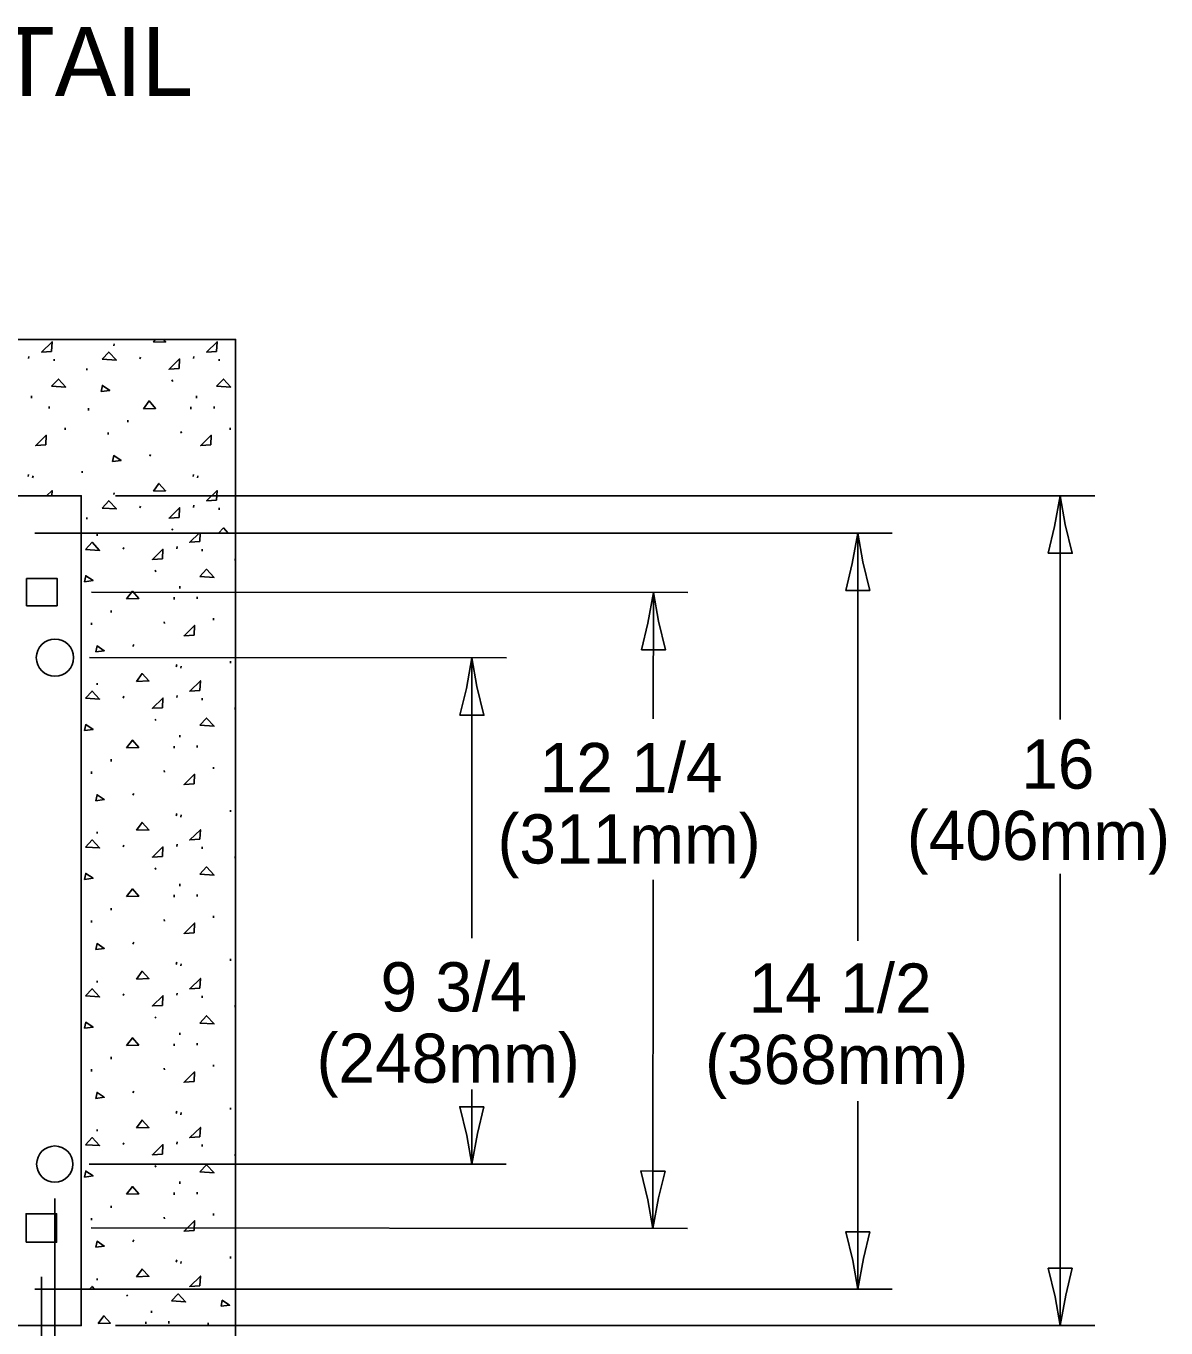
# Model space of a CAD drawing. Extents: x 1568201 to 1568989, y 1584546 to 1585546.
# Drawn here: x 1568466.1 to 1568605.1, y 1584730.1 to 1584888.9 of the extents above; entities that cross this region are included whole.
import ezdxf

# ---------------------------------------------------------------- set-up
doc = ezdxf.new("R2010")
doc.units = 0
doc.layers.add('Sheets_General Details', color=7, linetype='Continuous')

msp = doc.modelspace()

# ---------------------------------------------------------------- linework, layer by layer
at = {"layer": 'Sheets_General Details'}
for p, q in [((1568481.62, 1584850.3), (1568481.86, 1584850.64)), ((1568476.81, 1584849.88), (1568476.83, 1584850.09)), ((1568466.4, 1584848.31), (1568466.43, 1584848.58)), ((1568469.52, 1584848.02), (1568469.52, 1584848.25)), ((1568473.51, 1584846.88), (1568473.51, 1584847.09)), ((1568479.98, 1584848.27), (1568480.06, 1584848.48)), ((1568486.52, 1584848.31), (1568486.55, 1584848.58)), ((1568489.63, 1584848.02), (1568489.63, 1584848.25)), ((1568483.98, 1584845.52), (1568483.89, 1584845.71)), ((1568466.78, 1584843.48), (1568466.78, 1584843.76)), ((1568468.9, 1584842.21), (1568468.9, 1584842.47)), ((1568473.7, 1584842), (1568473.7, 1584842.26)), ((1568486.2, 1584842.15), (1568486.2, 1584842.41)), ((1568486.9, 1584843.48), (1568486.9, 1584843.76)), ((1568489.02, 1584842.21), (1568489.02, 1584842.47)), ((1568478.5, 1584840.54), (1568478.5, 1584840.8)), ((1568470.87, 1584839.62), (1568470.87, 1584839.85)), ((1568476.12, 1584839.04), (1568476.12, 1584839.3)), ((1568485.04, 1584839.22), (1568484.96, 1584839.41)), ((1568490.99, 1584839.62), (1568490.99, 1584839.85)), ((1568481.18, 1584836.42), (1568481.29, 1584836.63)), ((1568472.94, 1584834.37), (1568472.94, 1584834.6)), ((1568466.35, 1584833.92), (1568466.4, 1584834.19)), ((1568466.88, 1584833.76), (1568466.95, 1584834.02)), ((1568486.46, 1584833.92), (1568486.52, 1584834.19)), ((1568487, 1584833.76), (1568487.06, 1584834.02)), ((1568476.81, 1584831.74), (1568476.83, 1584831.95)), ((1568477.02, 1584831.58), (1568596.4, 1584831.58)), ((1568592.2, 1584804.3), (1568592.2, 1584831.58)), ((1568479.98, 1584830.12), (1568480.06, 1584830.33)), ((1568486.52, 1584830.17), (1568486.55, 1584830.44)), ((1568489.63, 1584829.87), (1568489.63, 1584830.1)), ((1568473.51, 1584828.74), (1568473.51, 1584828.95)), ((1568467.15, 1584827.02), (1568571.7, 1584827.04)), ((1568474.76, 1584826.69), (1568474.79, 1584826.9)), ((1568483.98, 1584827.38), (1568483.89, 1584827.56)), ((1568487.27, 1584826), (1568487.34, 1584827.02)), ((1568567.51, 1584777.33), (1568567.5, 1584827.04)), ((1568477.94, 1584825.08), (1568478.02, 1584825.29)), ((1568484.47, 1584825.12), (1568484.51, 1584825.39)), ((1568487.59, 1584824.83), (1568487.59, 1584825.06)), ((1568491.59, 1584823.69), (1568491.59, 1584823.9)), ((1568481.94, 1584822.33), (1568481.85, 1584822.52)), ((1568484.86, 1584820.29), (1568484.86, 1584820.57)), ((1568474.09, 1584819.84), (1568546.79, 1584819.79)), ((1568484.15, 1584818.96), (1568484.15, 1584819.22)), ((1568486.98, 1584819.02), (1568486.98, 1584819.28)), ((1568542.58, 1584804.41), (1568542.59, 1584819.79)), ((1568476.46, 1584817.35), (1568476.46, 1584817.61)), ((1568474.08, 1584815.85), (1568474.08, 1584816.11)), ((1568483, 1584816.03), (1568482.92, 1584816.22)), ((1568488.95, 1584816.43), (1568488.95, 1584816.66)), ((1568479.13, 1584813.23), (1568479.24, 1584813.44)), ((1568473.82, 1584811.85), (1568524.67, 1584811.83)), ((1568484.42, 1584810.73), (1568484.47, 1584811)), ((1568484.96, 1584810.57), (1568485.02, 1584810.83)), ((1568491.02, 1584811.18), (1568491.02, 1584811.42)), ((1568520.46, 1584777.65), (1568520.47, 1584811.84)), ((1568474.76, 1584808.55), (1568474.79, 1584808.76)), ((1568477.94, 1584806.93), (1568478.02, 1584807.14)), ((1568484.47, 1584806.98), (1568484.51, 1584807.25)), ((1568487.59, 1584806.68), (1568487.59, 1584806.92)), ((1568491.59, 1584805.55), (1568491.59, 1584805.76)), ((1568481.94, 1584804.19), (1568481.85, 1584804.37)), ((1568484.15, 1584800.81), (1568484.15, 1584801.08)), ((1568484.86, 1584802.15), (1568484.86, 1584802.42)), ((1568486.98, 1584800.88), (1568486.98, 1584801.13)), ((1568476.46, 1584799.2), (1568476.46, 1584799.47)), ((1568474.08, 1584797.7), (1568474.08, 1584797.97)), ((1568483, 1584797.89), (1568482.92, 1584798.08)), ((1568488.95, 1584798.29), (1568488.95, 1584798.52)), ((1568479.13, 1584795.09), (1568479.24, 1584795.3)), ((1568491.02, 1584793.04), (1568491.02, 1584793.27)), ((1568484.42, 1584792.58), (1568484.47, 1584792.85)), ((1568484.96, 1584792.42), (1568485.02, 1584792.69)), ((1568474.76, 1584790.4), (1568474.79, 1584790.61)), ((1568477.94, 1584788.79), (1568478.02, 1584789)), ((1568484.47, 1584788.83), (1568484.51, 1584789.1)), ((1568487.59, 1584788.54), (1568487.59, 1584788.77)), ((1568491.59, 1584787.4), (1568491.59, 1584787.61)), ((1568481.94, 1584786.04), (1568481.85, 1584786.23)), ((1568592.2, 1584730.42), (1568592.2, 1584785.49)), ((1568484.86, 1584784), (1568484.86, 1584784.28)), ((1568542.54, 1584742.26), (1568542.57, 1584784.77)), ((1568484.15, 1584782.67), (1568484.15, 1584782.93)), ((1568486.98, 1584782.73), (1568486.98, 1584782.99)), ((1568476.46, 1584781.06), (1568476.46, 1584781.32)), ((1568488.95, 1584780.14), (1568488.95, 1584780.37)), ((1568474.08, 1584779.56), (1568474.08, 1584779.82)), ((1568483, 1584779.74), (1568482.92, 1584779.93)), ((1568479.13, 1584776.94), (1568479.24, 1584777.15)), ((1568484.42, 1584774.44), (1568484.47, 1584774.71)), ((1568484.96, 1584774.28), (1568485.02, 1584774.54)), ((1568491.02, 1584774.89), (1568491.02, 1584775.13)), ((1568474.76, 1584772.26), (1568474.79, 1584772.47)), ((1568477.94, 1584770.65), (1568478.02, 1584770.86)), ((1568484.47, 1584770.69), (1568484.51, 1584770.96)), ((1568487.59, 1584770.39), (1568487.59, 1584770.63)), ((1568491.59, 1584769.26), (1568491.59, 1584769.47)), ((1568481.94, 1584767.9), (1568481.85, 1584768.08)), ((1568484.86, 1584765.86), (1568484.86, 1584766.13)), ((1568484.15, 1584764.53), (1568484.15, 1584764.79)), ((1568486.98, 1584764.59), (1568486.98, 1584764.84)), ((1568476.46, 1584762.91), (1568476.46, 1584763.18)), ((1568474.08, 1584761.41), (1568474.08, 1584761.68)), ((1568483, 1584761.6), (1568482.92, 1584761.79)), ((1568488.95, 1584762), (1568488.95, 1584762.23)), ((1568479.13, 1584758.8), (1568479.24, 1584759.01)), ((1568520.45, 1584750.1), (1568520.45, 1584759.2)), ((1568484.42, 1584756.29), (1568484.47, 1584756.56)), ((1568491.02, 1584756.75), (1568491.02, 1584756.98)), ((1568567.52, 1584734.87), (1568567.52, 1584757.77)), ((1568484.96, 1584756.13), (1568485.02, 1584756.4)), ((1568474.76, 1584754.11), (1568474.79, 1584754.32)), ((1568477.94, 1584752.5), (1568478.02, 1584752.71)), ((1568484.47, 1584752.54), (1568484.51, 1584752.81)), ((1568487.59, 1584752.25), (1568487.59, 1584752.48)), ((1568491.59, 1584751.11), (1568491.59, 1584751.32)), ((1568473.8, 1584750.11), (1568524.65, 1584750.09)), ((1568481.94, 1584749.75), (1568481.85, 1584749.94)), ((1568484.86, 1584747.72), (1568484.86, 1584747.99)), ((1568469.6, 1584745.91), (1568469.63, 1584647.62)), ((1568484.15, 1584746.38), (1568484.15, 1584746.64)), ((1568486.98, 1584746.44), (1568486.98, 1584746.7)), ((1568476.46, 1584744.77), (1568476.46, 1584745.03)), ((1568488.95, 1584743.85), (1568488.95, 1584744.08)), ((1568474.03, 1584742.32), (1568546.74, 1584742.26)), ((1568474.08, 1584743.27), (1568474.08, 1584743.53)), ((1568483, 1584743.45), (1568482.92, 1584743.64)), ((1568479.13, 1584740.65), (1568479.24, 1584740.87)), ((1568484.42, 1584738.15), (1568484.47, 1584738.42)), ((1568484.96, 1584737.99), (1568485.02, 1584738.25)), ((1568491.02, 1584738.6), (1568491.02, 1584738.84)), ((1568467.97, 1584736.38), (1568468, 1584667.72)), ((1568474.76, 1584735.97), (1568474.79, 1584736.18)), ((1568467.17, 1584734.85), (1568571.72, 1584734.87)), ((1568478.47, 1584734), (1568478.39, 1584734.19)), ((1568481.39, 1584731.96), (1568481.39, 1584732.24)), ((1568477.02, 1584730.42), (1568596.4, 1584730.42)), ((1568480.69, 1584730.63), (1568480.69, 1584730.89)), ((1568483.51, 1584730.69), (1568483.51, 1584730.95)), ((1568488.31, 1584730.48), (1568488.31, 1584730.74))]:
    msp.add_line(p, q, dxfattribs=at)
for points in [[(1568352.36, 1584850.64), (1568491.64, 1584850.64), (1568491.64, 1584711.47), (1568352.36, 1584711.47)], [(1568469.19, 1584849.19), (1568469.27, 1584850.36), (1568467.99, 1584849.11)], [(1568489.31, 1584849.19), (1568489.39, 1584850.36), (1568488.11, 1584849.11)], [(1568475.37, 1584848.23), (1568476.18, 1584849.11), (1568477.11, 1584848.12)], [(1568484.76, 1584847.09), (1568484.82, 1584848.26), (1568483.54, 1584847.01)], [(1568469.21, 1584844.93), (1568470.05, 1584845.81), (1568470.94, 1584844.83)], [(1568489.33, 1584844.93), (1568490.17, 1584845.81), (1568491.06, 1584844.83)], [(1568475.27, 1584844.29), (1568476.31, 1584844.43), (1568475.42, 1584845.03)], [(1568480.4, 1584842.2), (1568481.1, 1584843.14), (1568481.89, 1584842.24)], [(1568468.5, 1584837.79), (1568468.56, 1584838.97), (1568467.28, 1584837.71)], [(1568488.62, 1584837.79), (1568488.68, 1584838.97), (1568487.4, 1584837.71)], [(1568476.64, 1584835.75), (1568477.68, 1584835.88), (1568476.79, 1584836.48)], [(1568481.62, 1584832.15), (1568482.3, 1584833.09), (1568483.11, 1584832.2)], [(1568371.53, 1584831.58), (1568472.82, 1584831.58), (1568472.82, 1584730.42), (1568371.53, 1584730.42)], [(1568590.73, 1584824.58), (1568592.2, 1584824.58), (1568593.66, 1584824.58), (1568592.8, 1584828.08), (1568592.2, 1584831.58), (1568591.52, 1584827.85)], [(1568475.37, 1584830.09), (1568476.18, 1584830.97), (1568477.11, 1584829.98)], [(1568484.76, 1584828.94), (1568484.82, 1584830.12), (1568483.54, 1584828.87)], [(1568566.04, 1584820.05), (1568567.5, 1584820.04), (1568568.97, 1584820.04), (1568568.11, 1584823.54), (1568567.5, 1584827.04), (1568566.82, 1584823.31)], [(1568473.33, 1584825.04), (1568474.14, 1584825.92), (1568475.06, 1584824.93)], [(1568482.72, 1584823.9), (1568482.78, 1584825.07), (1568481.5, 1584823.82)], [(1568473.22, 1584821.11), (1568474.27, 1584821.24), (1568473.38, 1584821.84)], [(1568487.28, 1584821.74), (1568488.12, 1584822.62), (1568489.02, 1584821.64)], [(1568466.17, 1584821.51), (1568469.89, 1584821.51), (1568469.89, 1584818.18), (1568466.17, 1584818.18)], [(1568478.36, 1584819.01), (1568479.06, 1584819.95), (1568479.85, 1584819.05)], [(1568541.13, 1584812.8), (1568542.59, 1584812.79), (1568544.05, 1584812.79), (1568543.2, 1584816.29), (1568542.59, 1584819.79), (1568541.91, 1584816.06)], [(1568486.58, 1584814.6), (1568486.64, 1584815.78), (1568485.36, 1584814.52)], [(1568474.59, 1584812.56), (1568475.64, 1584812.69), (1568474.75, 1584813.29)], [(1568519, 1584804.84), (1568520.47, 1584804.84), (1568521.93, 1584804.83), (1568521.07, 1584808.34), (1568520.47, 1584811.84), (1568519.79, 1584808.1)], [(1568479.58, 1584808.96), (1568480.25, 1584809.9), (1568481.07, 1584809.01)], [(1568487.27, 1584807.86), (1568487.35, 1584809.03), (1568486.06, 1584807.78)], [(1568473.33, 1584806.9), (1568474.14, 1584807.78), (1568475.06, 1584806.79)], [(1568482.72, 1584805.75), (1568482.78, 1584806.93), (1568481.5, 1584805.68)], [(1568487.28, 1584803.6), (1568488.12, 1584804.48), (1568489.02, 1584803.49)], [(1568473.22, 1584802.96), (1568474.27, 1584803.09), (1568473.38, 1584803.69)], [(1568478.36, 1584800.86), (1568479.06, 1584801.8), (1568479.85, 1584800.91)], [(1568486.58, 1584796.46), (1568486.64, 1584797.63), (1568485.36, 1584796.38)], [(1568474.59, 1584794.41), (1568475.64, 1584794.55), (1568474.75, 1584795.14)], [(1568479.58, 1584790.82), (1568480.25, 1584791.76), (1568481.07, 1584790.86)], [(1568487.27, 1584789.71), (1568487.35, 1584790.88), (1568486.06, 1584789.63)], [(1568473.33, 1584788.75), (1568474.14, 1584789.63), (1568475.06, 1584788.65)], [(1568482.72, 1584787.61), (1568482.78, 1584788.78), (1568481.5, 1584787.53)], [(1568473.22, 1584784.82), (1568474.27, 1584784.95), (1568473.38, 1584785.55)], [(1568487.28, 1584785.46), (1568488.12, 1584786.33), (1568489.02, 1584785.35)], [(1568478.36, 1584782.72), (1568479.06, 1584783.66), (1568479.85, 1584782.77)], [(1568486.58, 1584778.31), (1568486.64, 1584779.49), (1568485.36, 1584778.24)], [(1568474.59, 1584776.27), (1568475.64, 1584776.4), (1568474.75, 1584777)], [(1568479.58, 1584772.67), (1568480.25, 1584773.61), (1568481.07, 1584772.72)], [(1568487.27, 1584771.57), (1568487.35, 1584772.74), (1568486.06, 1584771.49)], [(1568473.33, 1584770.61), (1568474.14, 1584771.49), (1568475.06, 1584770.5)], [(1568482.72, 1584769.46), (1568482.78, 1584770.64), (1568481.5, 1584769.39)], [(1568487.28, 1584767.31), (1568488.12, 1584768.19), (1568489.02, 1584767.2)], [(1568473.22, 1584766.67), (1568474.27, 1584766.8), (1568473.38, 1584767.4)], [(1568478.36, 1584764.57), (1568479.06, 1584765.51), (1568479.85, 1584764.62)], [(1568486.58, 1584760.17), (1568486.64, 1584761.34), (1568485.36, 1584760.09)], [(1568474.59, 1584758.12), (1568475.64, 1584758.26), (1568474.75, 1584758.85)], [(1568521.91, 1584757.09), (1568520.45, 1584757.1), (1568518.99, 1584757.1), (1568519.84, 1584753.6), (1568520.45, 1584750.1), (1568521.13, 1584753.83)], [(1568479.58, 1584754.53), (1568480.25, 1584755.47), (1568481.07, 1584754.57)], [(1568487.27, 1584753.42), (1568487.35, 1584754.59), (1568486.06, 1584753.34)], [(1568473.33, 1584752.46), (1568474.14, 1584753.34), (1568475.06, 1584752.36)], [(1568482.72, 1584751.32), (1568482.78, 1584752.49), (1568481.5, 1584751.24)], [(1568473.22, 1584748.53), (1568474.27, 1584748.66), (1568473.38, 1584749.26)], [(1568487.28, 1584749.17), (1568488.12, 1584750.04), (1568489.02, 1584749.06)], [(1568544.01, 1584749.26), (1568542.54, 1584749.26), (1568541.08, 1584749.27), (1568541.93, 1584745.76), (1568542.54, 1584742.26), (1568543.22, 1584746)], [(1568478.36, 1584746.43), (1568479.06, 1584747.37), (1568479.85, 1584746.48)], [(1568466.11, 1584740.58), (1568469.83, 1584740.58), (1568469.83, 1584744.06), (1568466.11, 1584744.06)], [(1568486.58, 1584742.02), (1568486.64, 1584743.2), (1568485.36, 1584741.95)], [(1568474.59, 1584739.98), (1568475.64, 1584740.11), (1568474.75, 1584740.71)], [(1568568.98, 1584741.87), (1568567.52, 1584741.87), (1568566.06, 1584741.87), (1568566.91, 1584738.37), (1568567.52, 1584734.87), (1568568.2, 1584738.6)], [(1568479.58, 1584736.38), (1568480.25, 1584737.32), (1568481.07, 1584736.43)], [(1568487.27, 1584735.28), (1568487.35, 1584736.45), (1568486.06, 1584735.2)], [(1568593.66, 1584737.42), (1568592.2, 1584737.42), (1568590.73, 1584737.42), (1568591.59, 1584733.92), (1568592.2, 1584730.42), (1568592.88, 1584734.15)], [(1568483.82, 1584733.42), (1568484.66, 1584734.29), (1568485.55, 1584733.31)], [(1568489.88, 1584732.78), (1568490.92, 1584732.91), (1568490.03, 1584733.51)], [(1568474.89, 1584730.68), (1568475.59, 1584731.62), (1568476.39, 1584730.72)]]:
    msp.add_lwpolyline(points, close=True, dxfattribs=at)
for points in [[(1568482.85, 1584850.64), (1568483.11, 1584850.34), (1568481.62, 1584850.3)], [(1568469.23, 1584831.58), (1568469.27, 1584832.22), (1568468.61, 1584831.58)], [(1568489.31, 1584831.04), (1568489.39, 1584832.22), (1568488.11, 1584830.97), (1568489.31, 1584831.04)], [(1568487.19, 1584827.02), (1568486.06, 1584825.92), (1568487.27, 1584826)], [(1568489.55, 1584827.02), (1568490.17, 1584827.67), (1568490.75, 1584827.02)], [(1568473.82, 1584734.85), (1568474.14, 1584735.2), (1568474.46, 1584734.85)]]:
    msp.add_lwpolyline(points, dxfattribs=at)
for centre, radius in [((1568469.62, 1584811.85), 2.27), ((1568469.6, 1584750.11), 2.21)]:
    msp.add_circle(centre, radius, dxfattribs=at)

# ---------------------------------------------------------------- texts
for s, height, p in [('MOUNTING BASE DETAIL', 8.4, (1568349.78, 1584880.33)), ('12 1/4', 6, (1568528.72, 1584795.45)), ('16 ', 6, (1568587.44, 1584795.88)), ('(311mm)', 6, (1568523.58, 1584786.75)), ('(406mm)', 6, (1568573.49, 1584787.18)), ('9 3/4', 6, (1568509.32, 1584768.72)), ('14 1/2', 6, (1568554.21, 1584768.57)), ('(248mm)', 6, (1568501.52, 1584760.02)), ('(368mm)', 6, (1568548.89, 1584759.87))]:
    msp.add_text(s, height=height, dxfattribs=at).set_placement(p)

doc.saveas('drawing.dxf')
